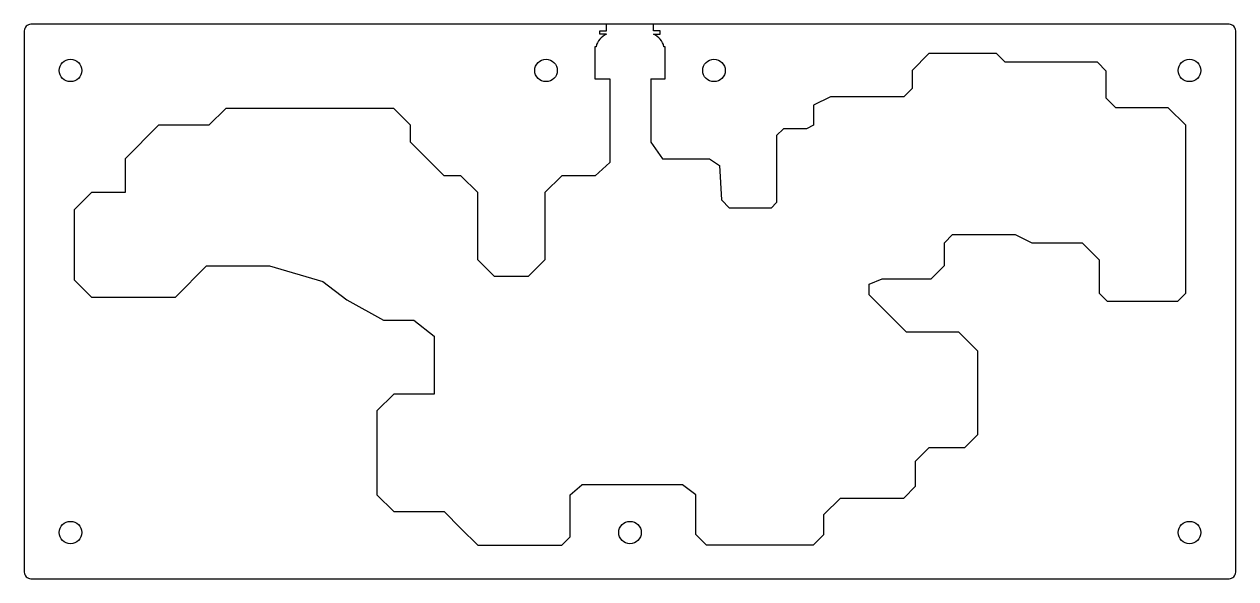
# Model space of a CAD drawing. Header units: millimetres. Extents: x 0 to 361, y 0 to 165.
import ezdxf

# ---------------------------------------------------------------- set-up
doc = ezdxf.new("R2010")
doc.units = ezdxf.units.MM
doc.layers.get('0').update_dxf_attribs({"linetype": 'CONTINUOUS'})

msp = doc.modelspace()

# ---------------------------------------------------------------- linework, layer by layer
for p, q in [((171.34, 163.1), (173.34, 163.1)), ((171.34, 162.1), (171.34, 163.1)), ((173.34, 163.1), (173.34, 165.1)), ((187.34, 163.1), (187.34, 165.1)), ((189.34, 163.1), (187.34, 163.1)), ((189.34, 162.1), (189.34, 163.1)), ((173.34, 162.1), (171.34, 162.1)), ((187.34, 162.1), (189.34, 162.1)), ((170.24, 158.4), (169.84, 158.4)), ((169.84, 158.4), (169.84, 148.8)), ((190.84, 158.4), (190.44, 158.4)), ((190.84, 148.8), (190.84, 158.4)), ((269.34, 156.34), (264.38, 151.37)), ((289.44, 156.34), (269.34, 156.34)), ((292, 153.78), (289.44, 156.34)), ((319.5, 153.78), (292, 153.78)), ((322.13, 151.15), (319.5, 153.78)), ((169.84, 148.8), (174.3, 148.8)), ((174.3, 148.8), (174.3, 123.97)), ((186.5, 148.8), (190.84, 148.8)), ((186.5, 148.8), (186.5, 130)), ((264.38, 151.37), (264.38, 146)), ((322.13, 143.09), (322.13, 151.15)), ((264.38, 146), (261.86, 143.49)), ((240, 143.49), (235, 141)), ((235, 141), (235, 135)), ((261.86, 143.49), (240, 143.49)), ((325, 140.22), (322.13, 143.09)), ((60, 140), (55, 135)), ((110, 140), (60, 140)), ((115, 135), (110, 140)), ((340.58, 140.22), (325, 140.22)), ((345.81, 135), (340.58, 140.22)), ((40, 135), (30, 125)), ((55, 135), (40, 135)), ((115, 130), (115, 135)), ((226, 133.97), (224, 132)), ((232.93, 133.97), (226, 133.97)), ((235, 135), (232.93, 133.97)), ((345.81, 85), (345.81, 135)), ((125, 120), (115, 130)), ((186.5, 130), (190, 125)), ((224, 132), (224, 112)), ((30, 125), (30, 115)), ((174.3, 123.97), (170, 120)), ((190, 125), (204, 125)), ((204, 125), (207, 123)), ((207, 123), (207.6, 112.81)), ((130, 120), (125, 120)), ((135, 115), (130, 120)), ((160, 120), (155, 115)), ((170, 120), (160, 120)), ((170, 120), (169, 120)), ((20, 115), (14.87, 109.87)), ((30, 115), (20, 115)), ((135, 95), (135, 115)), ((155, 115), (155, 95)), ((210, 110.37), (207.6, 112.81)), ((224, 112), (222.35, 110.37)), ((14.87, 109.87), (14.87, 89)), ((222.35, 110.37), (210, 110.37)), ((273.94, 100), (276.39, 102.45)), ((276.39, 102.45), (295, 102.45)), ((295, 102.45), (300, 100)), ((273.94, 93.27), (273.94, 100)), ((300, 100), (315, 100)), ((315, 100), (320, 95)), ((140, 90), (135, 95)), ((155, 95), (150, 90)), ((320, 95), (320, 85)), ((45, 83.87), (54.31, 93.18)), ((54.31, 93.18), (73, 93.18)), ((73, 93.18), (88.9, 88.53)), ((270, 89.33), (273.94, 93.27)), ((14.87, 89), (20, 83.87)), ((88.9, 88.53), (96, 83)), ((150, 90), (140, 90)), ((251.52, 87.74), (255.4, 89.33)), ((251.52, 84.5), (251.52, 87.74)), ((255.4, 89.33), (270, 89.33)), ((20, 83.87), (45, 83.87)), ((96, 83), (107, 77)), ((255.4, 80.62), (251.52, 84.5)), ((320, 85), (322.4, 82.6)), ((343.4, 82.6), (345.81, 85)), ((262.64, 73.38), (255.4, 80.62)), ((322.4, 82.6), (343.4, 82.6)), ((107, 77), (116, 77)), ((116, 77), (122.07, 72.27)), ((122.07, 72.27), (122.07, 55)), ((278.24, 73.38), (262.64, 73.38)), ((283.88, 67.74), (278.24, 73.38)), ((283.88, 42.93), (283.88, 67.74)), ((110, 55), (105, 50)), ((122.07, 55), (110, 55)), ((105, 50), (105, 25)), ((280, 39.05), (283.88, 42.93)), ((265.38, 35), (269.43, 39.05)), ((269.43, 39.05), (280, 39.05)), ((265.38, 27.56), (265.38, 35)), ((162.5, 25), (166, 28)), ((196, 28), (166, 28)), ((199.92, 25), (196, 28)), ((261.85, 24.03), (265.38, 27.56)), ((105, 25), (110, 20)), ((162.5, 12.5), (162.5, 25)), ((199.92, 21), (199.92, 25)), ((238.08, 19.09), (243.02, 24.03)), ((243.02, 24.03), (261.85, 24.03)), ((110, 20), (125, 20)), ((125, 20), (130, 15)), ((199.92, 13.17), (199.92, 21)), ((238.08, 13.17), (238.08, 19.09)), ((130, 15), (135, 10)), ((160, 10), (162.5, 12.5)), ((199.92, 13.17), (203, 10.09)), ((235, 10.09), (238.08, 13.17)), ((135, 10), (160, 10)), ((203, 10.09), (235, 10.09))]:
    msp.add_line(p, q)
msp.add_lwpolyline([(0, 163.1), (0, 2, 0.414214), (2, 0), (358.68, 0, 0.414214), (360.68, 2), (360.68, 163.1, 0.414214), (358.68, 165.1), (2, 165.1, 0.414214)], format="xyb", close=True)
for centre in [(13.75, 151.35), (155.34, 151.35), (205.34, 151.35), (346.93, 151.35), (13.75, 13.75), (180.34, 13.75), (346.93, 13.75)]:
    msp.add_circle(centre, 3.35)
for centre, start, end in [((175.28, 157.33), 112.1209, 167.9641), ((185.4, 157.33), 12.036, 67.8791)]:
    msp.add_arc(centre, 5.15, start, end)

doc.saveas('drawing.dxf')
